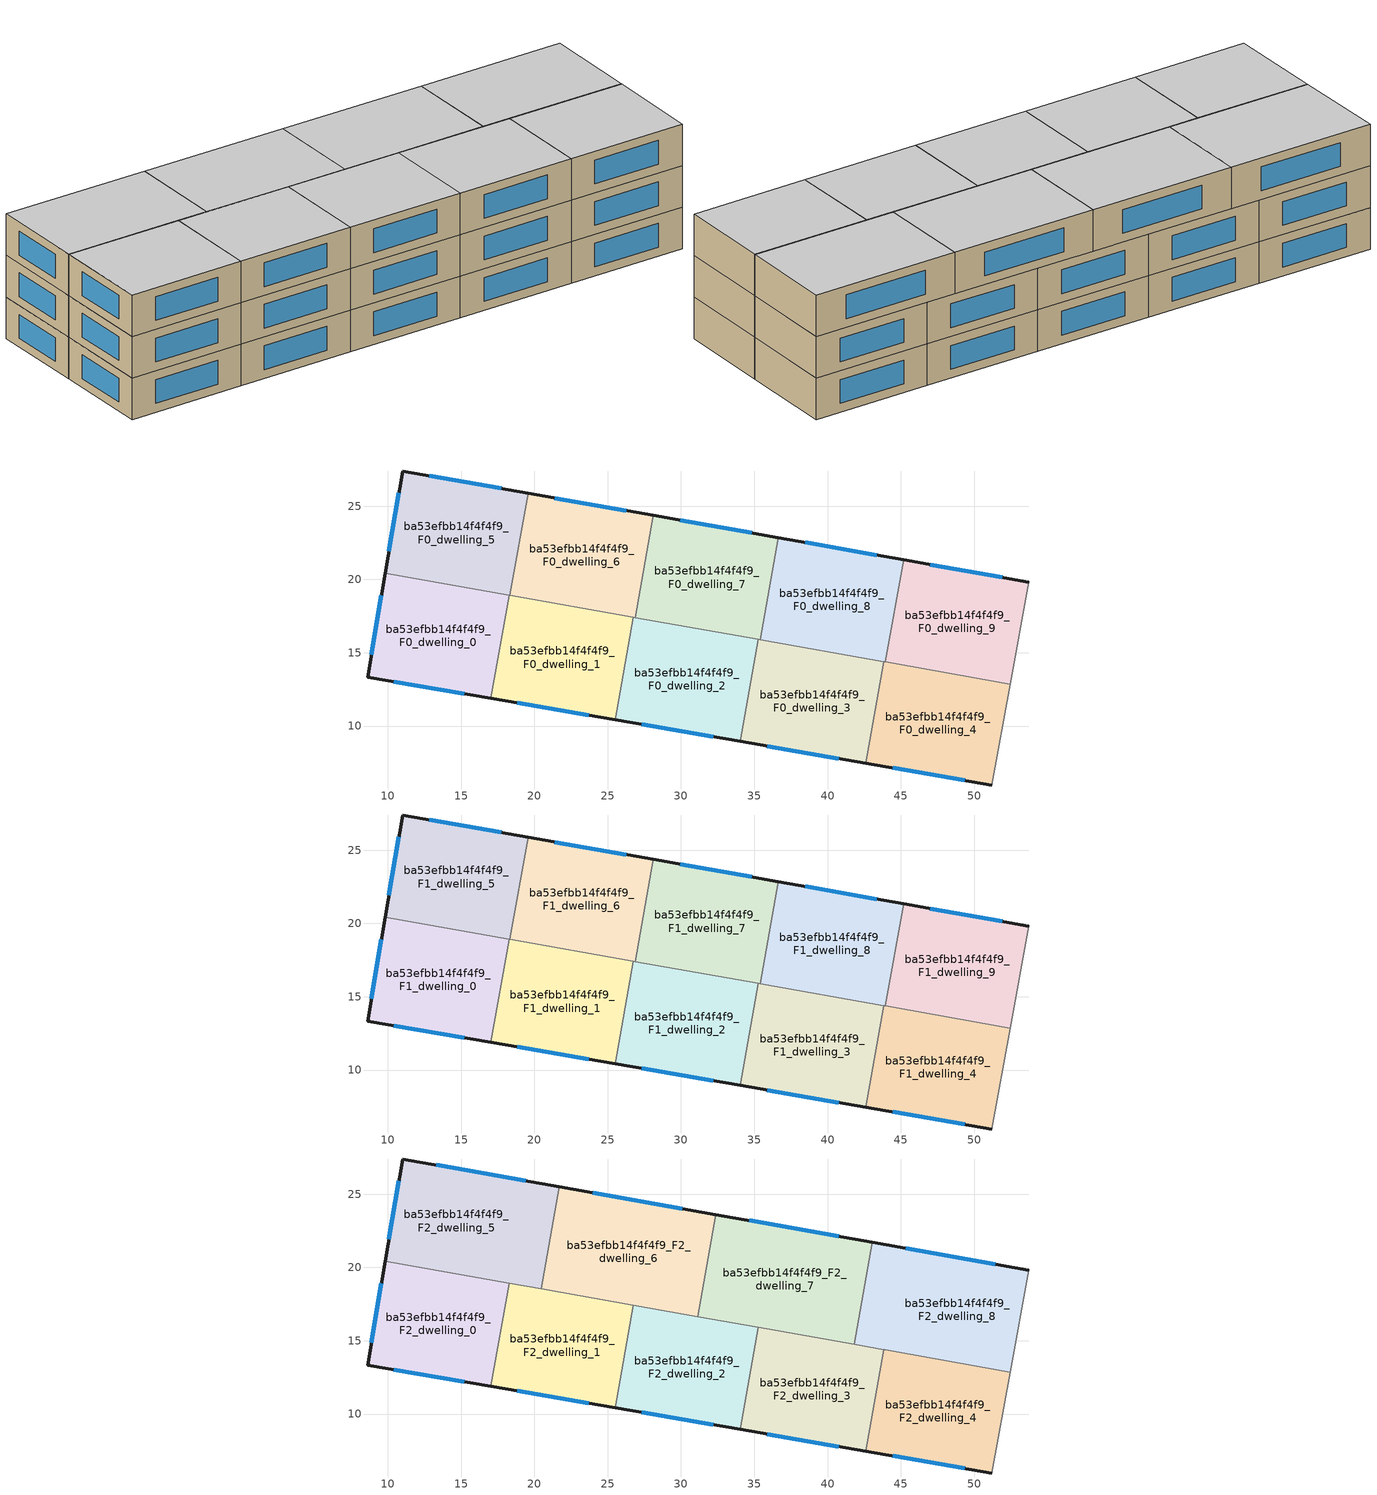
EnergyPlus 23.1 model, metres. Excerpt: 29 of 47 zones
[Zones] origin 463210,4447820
ba53efbb14f4f4f9_F0_dwelling_0
 floor ground (EU_floor_Construction): 18.28,18.92 17.03,11.89 8.62,13.34 9.82,20.42 z0
 wall outside (EU_wall_Construction): 9.82,20.42 8.62,13.34 17.03,11.89 z0:3
 wall to ba53efbb14f4f4f9_F0_dwelling_1 (EU_wall_Construction): 17.03,11.89 18.28,18.92 z0:3
 wall to ba53efbb14f4f4f9_F0_dwelling_5 (EU_wall_Construction): 18.28,18.92 9.82,20.42 z0:3
 window (EU_Window_Construction): 10.42,13.03 15.23,12.2 / 9.56,18.91 8.88,14.86 z0.64:2.36
ba53efbb14f4f4f9_F0_dwelling_1
 floor ground (EU_floor_Construction): 26.75,17.42 25.51,10.42 17.03,11.89 18.28,18.92 z0
 wall outside (EU_wall_Construction): 17.03,11.89 25.51,10.42 z0:3
 wall to ba53efbb14f4f4f9_F0_dwelling_2 (EU_wall_Construction): 25.51,10.42 26.75,17.42 z0:3
 wall to ba53efbb14f4f4f9_F0_dwelling_6 (EU_wall_Construction): 26.75,17.42 18.34,18.91 z0:3
 wall to ba53efbb14f4f4f9_F0_dwelling_5 (EU_wall_Construction): 18.34,18.91 18.28,18.92 z0:3
 window (EU_Window_Construction): 18.85,11.57 23.7,10.74 z0.64:2.36
ba53efbb14f4f4f9_F0_dwelling_2
 floor ground (EU_floor_Construction): 35.27,15.91 34.04,8.95 25.51,10.42 26.75,17.42 z0
 wall outside (EU_wall_Construction): 25.51,10.42 34.04,8.95 z0:3
 wall to ba53efbb14f4f4f9_F0_dwelling_3 (EU_wall_Construction): 34.04,8.95 35.27,15.91 z0:3
 wall to ba53efbb14f4f4f9_F0_dwelling_7 (EU_wall_Construction): 35.27,15.91 26.87,17.4 z0:3
 wall to ba53efbb14f4f4f9_F0_dwelling_6 (EU_wall_Construction): 26.87,17.4 26.75,17.42 z0:3
 window (EU_Window_Construction): 27.34,10.11 32.21,9.26 z0.64:2.36
ba53efbb14f4f4f9_F0_dwelling_3
 floor ground (EU_floor_Construction): 43.84,14.39 42.61,7.46 34.04,8.95 35.27,15.91 z0
 wall outside (EU_wall_Construction): 34.04,8.95 42.61,7.46 z0:3
 wall to ba53efbb14f4f4f9_F0_dwelling_4 (EU_wall_Construction): 42.61,7.46 43.84,14.39 z0:3
 wall to ba53efbb14f4f4f9_F0_dwelling_8 (EU_wall_Construction): 43.84,14.39 35.41,15.88 z0:3
 wall to ba53efbb14f4f4f9_F0_dwelling_7 (EU_wall_Construction): 35.41,15.89 35.27,15.91 z0:3
 window (EU_Window_Construction): 35.87,8.63 40.77,7.78 z0.64:2.36
ba53efbb14f4f4f9_F0_dwelling_4
 floor ground (EU_floor_Construction): 52.46,12.86 51.2,5.98 42.61,7.46 43.84,14.39 43.95,14.37 z0
 wall outside (EU_wall_Construction): 42.61,7.46 51.2,5.98 z0:3
 wall to ba53efbb14f4f4f9_F0_dwelling_9 (EU_wall_Construction): 52.46,12.86 43.95,14.37 z0:3
 wall adiabatic (EU_wall_Construction): 51.2,5.98 52.46,12.86 z0:3
 wall to ba53efbb14f4f4f9_F0_dwelling_8 (EU_wall_Construction): 43.95,14.37 43.84,14.39 z0:3
 window (EU_Window_Construction): 44.45,7.15 49.36,6.3 z0.64:2.36
ba53efbb14f4f4f9_F0_dwelling_5
 floor ground (EU_floor_Construction): 19.57,25.88 18.34,18.91 9.82,20.42 11.01,27.4 z0
 wall outside (EU_wall_Construction): 19.57,25.88 11.01,27.4 9.82,20.42 z0:3
 wall to ba53efbb14f4f4f9_F0_dwelling_6 (EU_wall_Construction): 18.34,18.91 19.57,25.88 z0:3
 window (EU_Window_Construction): 10.76,25.9 10.08,21.92 / 17.74,26.2 12.84,27.07 z0.64:2.36
ba53efbb14f4f4f9_F0_dwelling_6
 floor ground (EU_floor_Construction): 28.11,24.36 26.87,17.4 18.34,18.91 19.57,25.88 z0
 wall outside (EU_wall_Construction): 28.11,24.36 19.57,25.88 z0:3
 wall to ba53efbb14f4f4f9_F0_dwelling_7 (EU_wall_Construction): 26.87,17.4 28.11,24.36 z0:3
 window (EU_Window_Construction): 26.28,24.69 21.4,25.55 z0.64:2.36
ba53efbb14f4f4f9_F0_dwelling_7
 floor ground (EU_floor_Construction): 36.65,22.85 35.41,15.88 26.87,17.4 28.11,24.36 z0
 wall outside (EU_wall_Construction): 36.65,22.85 28.11,24.36 z0:3
 wall to ba53efbb14f4f4f9_F0_dwelling_8 (EU_wall_Construction): 35.41,15.88 36.65,22.85 z0:3
 window (EU_Window_Construction): 34.82,23.17 29.94,24.04 z0.64:2.36
ba53efbb14f4f4f9_F0_dwelling_8
 floor ground (EU_floor_Construction): 45.18,21.34 43.95,14.37 35.41,15.88 36.65,22.85 z0
 wall outside (EU_wall_Construction): 45.18,21.34 36.65,22.85 z0:3
 wall to ba53efbb14f4f4f9_F0_dwelling_9 (EU_wall_Construction): 43.95,14.37 45.18,21.34 z0:3
 window (EU_Window_Construction): 43.35,21.66 38.47,22.53 z0.64:2.36
ba53efbb14f4f4f9_F0_dwelling_9
 floor ground (EU_floor_Construction): 53.74,19.82 52.46,12.86 43.95,14.37 45.18,21.34 z0
 wall outside (EU_wall_Construction): 53.74,19.82 45.18,21.34 z0:3
 wall adiabatic (EU_wall_Construction): 52.46,12.86 53.74,19.82 z0:3
 window (EU_Window_Construction): 51.91,20.14 47.01,21.01 z0.64:2.36
ba53efbb14f4f4f9_F1_dwelling_0
 floor to ba53efbb14f4f4f9_F0_dwelling_0 (EU_floor_Construction): 18.28,18.92 17.03,11.89 8.62,13.34 9.82,20.42 z3
 wall outside (EU_wall_Construction): 9.82,20.42 8.62,13.34 17.03,11.89 z3:6
 wall to ba53efbb14f4f4f9_F1_dwelling_1 (EU_wall_Construction): 17.03,11.89 18.28,18.92 z3:6
 wall to ba53efbb14f4f4f9_F1_dwelling_5 (EU_wall_Construction): 18.28,18.92 9.82,20.42 z3:6
 window (EU_Window_Construction): 10.42,13.03 15.23,12.2 / 9.56,18.91 8.88,14.86 z3.64:5.36
ba53efbb14f4f4f9_F1_dwelling_1
 floor to ba53efbb14f4f4f9_F0_dwelling_1 (EU_floor_Construction): 26.75,17.42 25.51,10.42 17.03,11.89 18.28,18.92 z3
 wall outside (EU_wall_Construction): 17.03,11.89 25.51,10.42 z3:6
 wall to ba53efbb14f4f4f9_F1_dwelling_2 (EU_wall_Construction): 25.51,10.42 26.75,17.42 z3:6
 wall to ba53efbb14f4f4f9_F1_dwelling_6 (EU_wall_Construction): 26.75,17.42 18.34,18.91 z3:6
 wall to ba53efbb14f4f4f9_F1_dwelling_5 (EU_wall_Construction): 18.34,18.91 18.28,18.92 z3:6
 window (EU_Window_Construction): 18.85,11.57 23.7,10.74 z3.64:5.36
ba53efbb14f4f4f9_F1_dwelling_2
 floor to ba53efbb14f4f4f9_F0_dwelling_2 (EU_floor_Construction): 35.27,15.91 34.04,8.95 25.51,10.42 26.75,17.42 z3
 wall outside (EU_wall_Construction): 25.51,10.42 34.04,8.95 z3:6
 wall to ba53efbb14f4f4f9_F1_dwelling_3 (EU_wall_Construction): 34.04,8.95 35.27,15.91 z3:6
 wall to ba53efbb14f4f4f9_F1_dwelling_7 (EU_wall_Construction): 35.27,15.91 26.87,17.4 z3:6
 wall to ba53efbb14f4f4f9_F1_dwelling_6 (EU_wall_Construction): 26.87,17.4 26.75,17.42 z3:6
 window (EU_Window_Construction): 27.34,10.11 32.21,9.26 z3.64:5.36
ba53efbb14f4f4f9_F1_dwelling_3
 floor to ba53efbb14f4f4f9_F0_dwelling_3 (EU_floor_Construction): 43.84,14.39 42.61,7.46 34.04,8.95 35.27,15.91 z3
 wall outside (EU_wall_Construction): 34.04,8.95 42.61,7.46 z3:6
 wall to ba53efbb14f4f4f9_F1_dwelling_4 (EU_wall_Construction): 42.61,7.46 43.84,14.39 z3:6
 wall to ba53efbb14f4f4f9_F1_dwelling_8 (EU_wall_Construction): 43.84,14.39 35.41,15.88 z3:6
 wall to ba53efbb14f4f4f9_F1_dwelling_7 (EU_wall_Construction): 35.41,15.89 35.27,15.91 z3:6
 window (EU_Window_Construction): 35.87,8.63 40.77,7.78 z3.64:5.36
ba53efbb14f4f4f9_F1_dwelling_4
 floor to ba53efbb14f4f4f9_F0_dwelling_4 (EU_floor_Construction): 52.46,12.86 51.2,5.98 42.61,7.46 43.84,14.39 43.95,14.37 z3
 wall outside (EU_wall_Construction): 42.61,7.46 51.2,5.98 z3:6
 wall to ba53efbb14f4f4f9_F1_dwelling_9 (EU_wall_Construction): 52.46,12.86 43.95,14.37 z3:6
 wall adiabatic (EU_wall_Construction): 51.2,5.98 52.46,12.86 z3:6
 wall to ba53efbb14f4f4f9_F1_dwelling_8 (EU_wall_Construction): 43.95,14.37 43.84,14.39 z3:6
 window (EU_Window_Construction): 44.45,7.15 49.36,6.3 z3.64:5.36
ba53efbb14f4f4f9_F1_dwelling_5
 floor to ba53efbb14f4f4f9_F0_dwelling_5 (EU_floor_Construction): 19.57,25.88 18.34,18.91 9.82,20.42 11.01,27.4 z3
 wall outside (EU_wall_Construction): 19.57,25.88 11.01,27.4 9.82,20.42 z3:6
 wall to ba53efbb14f4f4f9_F1_dwelling_6 (EU_wall_Construction): 18.34,18.91 19.57,25.88 z3:6
 window (EU_Window_Construction): 10.76,25.9 10.08,21.92 / 17.74,26.2 12.84,27.07 z3.64:5.36
ba53efbb14f4f4f9_F1_dwelling_6
 floor to ba53efbb14f4f4f9_F0_dwelling_6 (EU_floor_Construction): 28.11,24.36 26.87,17.4 18.34,18.91 19.57,25.88 z3
 wall outside (EU_wall_Construction): 28.11,24.36 19.57,25.88 z3:6
 wall to ba53efbb14f4f4f9_F1_dwelling_7 (EU_wall_Construction): 26.87,17.4 28.11,24.36 z3:6
 window (EU_Window_Construction): 26.28,24.69 21.4,25.55 z3.64:5.36
 ceiling adiabatic (EU_roof_Construction): 26.87,17.4 28.11,24.36 21.71,25.5 20.47,18.53 z6
ba53efbb14f4f4f9_F1_dwelling_7
 floor to ba53efbb14f4f4f9_F0_dwelling_7 (EU_floor_Construction): 36.65,22.85 35.41,15.88 26.87,17.4 28.11,24.36 z3
 wall outside (EU_wall_Construction): 36.65,22.85 28.11,24.36 z3:6
 wall to ba53efbb14f4f4f9_F1_dwelling_8 (EU_wall_Construction): 35.41,15.88 36.65,22.85 z3:6
 window (EU_Window_Construction): 34.82,23.17 29.94,24.04 z3.64:5.36
 ceiling adiabatic (EU_roof_Construction): 35.41,15.88 36.64,22.85 32.38,23.61 31.14,16.64 z6; 31.14,16.64 32.38,23.61 28.11,24.36 26.87,17.4 z6
ba53efbb14f4f4f9_F1_dwelling_8
 floor to ba53efbb14f4f4f9_F0_dwelling_8 (EU_floor_Construction): 45.18,21.34 43.95,14.37 35.41,15.88 36.65,22.85 z3
 wall outside (EU_wall_Construction): 45.18,21.34 36.65,22.85 z3:6
 wall to ba53efbb14f4f4f9_F1_dwelling_9 (EU_wall_Construction): 43.95,14.37 45.18,21.34 z3:6
 window (EU_Window_Construction): 43.35,21.66 38.47,22.53 z3.64:5.36
 ceiling adiabatic (EU_roof_Construction): 41.81,14.75 43.05,21.71 36.64,22.85 35.41,15.88 z6
ba53efbb14f4f4f9_F1_dwelling_9
 floor to ba53efbb14f4f4f9_F0_dwelling_9 (EU_floor_Construction): 53.74,19.82 52.46,12.86 43.95,14.37 45.18,21.34 z3
 wall outside (EU_wall_Construction): 53.74,19.82 45.18,21.34 z3:6
 wall adiabatic (EU_wall_Construction): 52.46,12.86 53.74,19.82 z3:6
 window (EU_Window_Construction): 51.91,20.14 47.01,21.01 z3.64:5.36
ba53efbb14f4f4f9_F2_dwelling_0
 floor to ba53efbb14f4f4f9_F1_dwelling_0 (EU_floor_Construction): 18.28,18.92 17.03,11.89 8.62,13.34 9.82,20.42 z6
 wall outside (EU_wall_Construction): 9.82,20.42 8.62,13.34 17.03,11.89 z6:9
 wall to ba53efbb14f4f4f9_F2_dwelling_1 (EU_wall_Construction): 17.03,11.89 18.28,18.92 z6:9
 wall to ba53efbb14f4f4f9_F2_dwelling_5 (EU_wall_Construction): 18.28,18.92 9.82,20.42 z6:9
 window (EU_Window_Construction): 10.42,13.03 15.23,12.2 / 9.56,18.91 8.88,14.86 z6.64:8.36
 ceiling to ba53efbb14f4f4f9_F3_dwelling_0 (EU_floor_Construction): 17.03,11.89 18.28,18.92 9.82,20.42 8.62,13.34 z9
ba53efbb14f4f4f9_F2_dwelling_1
 floor to ba53efbb14f4f4f9_F1_dwelling_1 (EU_floor_Construction): 26.75,17.42 25.51,10.42 17.03,11.89 18.28,18.92 z6
 wall outside (EU_wall_Construction): 17.03,11.89 25.51,10.42 z6:9
 wall to ba53efbb14f4f4f9_F2_dwelling_2 (EU_wall_Construction): 25.51,10.42 26.75,17.42 z6:9
 wall to ba53efbb14f4f4f9_F2_dwelling_6 (EU_wall_Construction): 26.75,17.42 20.47,18.53 z6:9
 wall to ba53efbb14f4f4f9_F2_dwelling_5 (EU_wall_Construction): 20.47,18.53 18.28,18.92 z6:9
 window (EU_Window_Construction): 18.85,11.57 23.7,10.74 z6.64:8.36
 ceiling to ba53efbb14f4f4f9_F3_dwelling_1 (EU_floor_Construction): 25.51,10.42 26.75,17.42 18.28,18.92 17.03,11.89 z9
ba53efbb14f4f4f9_F2_dwelling_2
 floor to ba53efbb14f4f4f9_F1_dwelling_2 (EU_floor_Construction): 35.27,15.91 34.04,8.95 25.51,10.42 26.75,17.42 z6
 wall outside (EU_wall_Construction): 25.51,10.42 34.04,8.95 z6:9
 wall to ba53efbb14f4f4f9_F2_dwelling_3 (EU_wall_Construction): 34.04,8.95 35.27,15.91 z6:9
 wall to ba53efbb14f4f4f9_F2_dwelling_7 (EU_wall_Construction): 35.27,15.91 31.14,16.64 z6:9
 wall to ba53efbb14f4f4f9_F2_dwelling_6 (EU_wall_Construction): 31.14,16.64 26.75,17.42 z6:9
 window (EU_Window_Construction): 27.34,10.11 32.21,9.26 z6.64:8.36
 ceiling to ba53efbb14f4f4f9_F3_dwelling_2 (EU_floor_Construction): 34.04,8.95 35.27,15.91 26.75,17.42 25.51,10.42 z9
ba53efbb14f4f4f9_F2_dwelling_3
 floor to ba53efbb14f4f4f9_F1_dwelling_3 (EU_floor_Construction): 43.84,14.39 42.61,7.46 34.04,8.95 35.27,15.91 z6
 wall outside (EU_wall_Construction): 34.04,8.95 42.61,7.46 z6:9
 wall to ba53efbb14f4f4f9_F2_dwelling_4 (EU_wall_Construction): 42.61,7.46 43.84,14.39 z6:9
 wall to ba53efbb14f4f4f9_F2_dwelling_8 (EU_wall_Construction): 43.84,14.39 41.81,14.75 z6:9
 wall to ba53efbb14f4f4f9_F2_dwelling_7 (EU_wall_Construction): 41.81,14.75 35.27,15.91 z6:9
 window (EU_Window_Construction): 35.87,8.63 40.77,7.78 z6.64:8.36
 ceiling to ba53efbb14f4f4f9_F3_dwelling_3 (EU_floor_Construction): 42.61,7.46 43.84,14.39 35.27,15.91 34.04,8.95 z9
ba53efbb14f4f4f9_F2_dwelling_4
 floor to ba53efbb14f4f4f9_F1_dwelling_4 (EU_floor_Construction): 52.46,12.86 51.2,5.98 42.61,7.46 43.84,14.39 z6
 wall outside (EU_wall_Construction): 42.61,7.46 51.2,5.98 z6:9
 wall adiabatic (EU_wall_Construction): 51.2,5.98 52.46,12.86 z6:9
 wall to ba53efbb14f4f4f9_F2_dwelling_8 (EU_wall_Construction): 52.46,12.86 43.95,14.37 43.84,14.39 z6:9
 window (EU_Window_Construction): 44.45,7.15 49.36,6.3 z6.64:8.36
 ceiling to ba53efbb14f4f4f9_F3_dwelling_4 (EU_floor_Construction): 51.2,5.98 52.46,12.86 43.84,14.39 42.61,7.46 z9
ba53efbb14f4f4f9_F2_dwelling_5
 floor to ba53efbb14f4f4f9_F1_dwelling_5 (EU_floor_Construction): 19.57,25.88 18.34,18.91 9.82,20.42 11.01,27.4 z6
 floor to ba53efbb14f4f4f9_F1_dwelling_6 (EU_floor_Construction): 21.71,25.5 20.47,18.53 18.34,18.91 19.57,25.88 z6
 wall outside (EU_wall_Construction): 21.71,25.5 11.01,27.4 9.82,20.42 z6:9
 wall to ba53efbb14f4f4f9_F2_dwelling_6 (EU_wall_Construction): 20.47,18.53 21.71,25.5 z6:9
 window (EU_Window_Construction): 10.76,25.9 10.08,21.92 / 19.41,25.91 13.3,26.99 z6.64:8.36
 ceiling to ba53efbb14f4f4f9_F3_dwelling_5 (EU_floor_Construction): 20.47,18.53 21.71,25.5 11.01,27.4 9.82,20.42 z9
ba53efbb14f4f4f9_F2_dwelling_6
 floor adiabatic (EU_floor_Construction): 32.38,23.61 31.14,16.64 20.47,18.53 21.71,25.5 z6
 wall outside (EU_wall_Construction): 32.38,23.61 21.71,25.5 z6:9
 wall to ba53efbb14f4f4f9_F2_dwelling_7 (EU_wall_Construction): 31.14,16.64 32.38,23.61 z6:9
 window (EU_Window_Construction): 30.09,24.01 23.99,25.09 z6.64:8.36
 ceiling to ba53efbb14f4f4f9_F3_dwelling_6 (EU_floor_Construction): 31.14,16.64 32.38,23.61 21.71,25.5 20.47,18.53 z9
ba53efbb14f4f4f9_F2_dwelling_7
 floor adiabatic (EU_floor_Construction): 43.05,21.71 41.81,14.75 31.14,16.64 32.38,23.61 z6
 wall outside (EU_wall_Construction): 43.05,21.71 32.38,23.61 z6:9
 wall to ba53efbb14f4f4f9_F2_dwelling_8 (EU_wall_Construction): 41.81,14.75 43.05,21.71 z6:9
 window (EU_Window_Construction): 40.76,22.12 34.66,23.2 z6.64:8.36
 ceiling to ba53efbb14f4f4f9_F3_dwelling_7 (EU_floor_Construction): 41.81,14.75 43.05,21.71 32.38,23.61 31.14,16.64 z9
ba53efbb14f4f4f9_F2_dwelling_8
 floor to ba53efbb14f4f4f9_F1_dwelling_8 (EU_floor_Construction): 45.18,21.34 43.95,14.37 41.81,14.75 43.05,21.71 z6
 floor to ba53efbb14f4f4f9_F1_dwelling_9 (EU_floor_Construction): 53.74,19.82 52.46,12.86 43.95,14.37 45.18,21.34 z6
 wall outside (EU_wall_Construction): 53.74,19.82 43.05,21.71 z6:9
 wall adiabatic (EU_wall_Construction): 52.46,12.86 53.74,19.82 z6:9
 window (EU_Window_Construction): 51.45,20.22 45.34,21.31 z6.64:8.36
 ceiling to ba53efbb14f4f4f9_F3_dwelling_8 (EU_floor_Construction): 52.46,12.86 53.74,19.82 43.05,21.71 41.81,14.75 z9
[Building]
EU S2 Campaign: North Axis=0; Terrain=City; Solar Distribution=FullExterior
[Site:Location]
Yerevan-Zvartnots.Intl.AP: Latitude=40.15; Longitude=44.383; Time Zone=4; Elevation=854
[SizingPeriod:WeatherFileDays]
AnnualSizingPeriod: Begin Month=1; Begin Day of Month=1; End Month=12; End Day of Month=31; Day of Week for Start Day=Monday; Use Weather File Daylight Saving Period=No; Use Weather File Rain and Snow Indicators=No
[MATERIAL]
EU_InternalMass_Material: Roughness=MediumRough; Thickness=0.1; Conductivity=1; Density=1800; Specific Heat=900; Thermal Absorptance=0.9; Solar Absorptance=0.7; Visible Absorptance=0.7
[MATERIAL:NOMASS] Roughness=MediumRough; Thermal Absorptance=0.9; Solar Absorptance=0.7; Visible Absorptance=0.7
Name | Thermal Resistance
EU_wall_NoMass | 1.05043
EU_roof_NoMass | 1.45357
EU_floor_NoMass | 0.478065
[WINDOWMATERIAL:SIMPLEGLAZINGSYSTEM]
EU_Window_SimpleGlazing: UFactor=2.5566; Solar Heat Gain Coefficient=0.75; Visible Transmittance=0.75
[CONSTRUCTION]
EU_wall_Construction: EU_wall_NoMass
EU_roof_Construction: EU_roof_NoMass
EU_floor_Construction: EU_floor_NoMass
EU_Window_Construction: EU_Window_SimpleGlazing
EU_InternalMass_Construction: EU_InternalMass_Material
[ZONE] Type=1; Multiplier=1; Ceiling Height=autocalculate; Floor Area=autocalculate; Part of Total Floor Area=Yes
Name | Volume
ba53efbb14f4f4f9_F0_dwelling_0; ba53efbb14f4f4f9_F1_dwelling_0; ba53efbb14f4f4f9_F2_dwelling_0 | 183.999
ba53efbb14f4f4f9_F0_dwelling_1; ba53efbb14f4f4f9_F1_dwelling_1; ba53efbb14f4f4f9_F2_dwelling_1 | 183.987
ba53efbb14f4f4f9_F0_dwelling_2; ba53efbb14f4f4f9_F1_dwelling_2; ba53efbb14f4f4f9_F2_dwelling_2 | 183.983
ba53efbb14f4f4f9_F0_dwelling_3; ba53efbb14f4f4f9_F1_dwelling_3; ba53efbb14f4f4f9_F2_dwelling_3 | 183.976
ba53efbb14f4f4f9_F0_dwelling_4; ba53efbb14f4f4f9_F1_dwelling_4 | 183.989
ba53efbb14f4f4f9_F2_dwelling_4 | 183.98
ba53efbb14f4f4f9_F0_dwelling_5; ba53efbb14f4f4f9_F1_dwelling_5 | 183.988
ba53efbb14f4f4f9_F2_dwelling_5 | 229.968
ba53efbb14f4f4f9_F0_dwelling_6; ba53efbb14f4f4f9_F1_dwelling_6 | 183.981
ba53efbb14f4f4f9_F2_dwelling_6 | 230.001
ba53efbb14f4f4f9_F0_dwelling_7; ba53efbb14f4f4f9_F1_dwelling_7 | 183.99
ba53efbb14f4f4f9_F2_dwelling_7 | 229.963
ba53efbb14f4f4f9_F0_dwelling_8; ba53efbb14f4f4f9_F1_dwelling_8 | 183.969
ba53efbb14f4f4f9_F2_dwelling_8 | 229.984
ba53efbb14f4f4f9_F0_dwelling_9; ba53efbb14f4f4f9_F1_dwelling_9 | 183.994
[INTERNALMASS] Construction=EU_InternalMass_Construction
Name | Zone or ZoneList | Surface Area
ba53efbb14f4f4f9_F0_dwelling_0_EU_InternalMass | ba53efbb14f4f4f9_F0_dwelling_0 | 61.333
ba53efbb14f4f4f9_F0_dwelling_1_EU_InternalMass | ba53efbb14f4f4f9_F0_dwelling_1 | 61.329
ba53efbb14f4f4f9_F0_dwelling_2_EU_InternalMass | ba53efbb14f4f4f9_F0_dwelling_2 | 61.3277
ba53efbb14f4f4f9_F0_dwelling_3_EU_InternalMass | ba53efbb14f4f4f9_F0_dwelling_3 | 61.3251
ba53efbb14f4f4f9_F0_dwelling_4_EU_InternalMass | ba53efbb14f4f4f9_F0_dwelling_4 | 61.3327
ba53efbb14f4f4f9_F0_dwelling_5_EU_InternalMass | ba53efbb14f4f4f9_F0_dwelling_5 | 61.3293
ba53efbb14f4f4f9_F0_dwelling_6_EU_InternalMass | ba53efbb14f4f4f9_F0_dwelling_6 | 61.3273
ba53efbb14f4f4f9_F0_dwelling_7_EU_InternalMass | ba53efbb14f4f4f9_F0_dwelling_7 | 61.33
ba53efbb14f4f4f9_F0_dwelling_8_EU_InternalMass | ba53efbb14f4f4f9_F0_dwelling_8 | 61.323
ba53efbb14f4f4f9_F0_dwelling_9_EU_InternalMass | ba53efbb14f4f4f9_F0_dwelling_9 | 61.331
ba53efbb14f4f4f9_F1_dwelling_0_EU_InternalMass | ba53efbb14f4f4f9_F1_dwelling_0 | 61.333
ba53efbb14f4f4f9_F1_dwelling_1_EU_InternalMass | ba53efbb14f4f4f9_F1_dwelling_1 | 61.329
ba53efbb14f4f4f9_F1_dwelling_2_EU_InternalMass | ba53efbb14f4f4f9_F1_dwelling_2 | 61.3277
ba53efbb14f4f4f9_F1_dwelling_3_EU_InternalMass | ba53efbb14f4f4f9_F1_dwelling_3 | 61.3251
ba53efbb14f4f4f9_F1_dwelling_4_EU_InternalMass | ba53efbb14f4f4f9_F1_dwelling_4 | 61.3327
ba53efbb14f4f4f9_F1_dwelling_5_EU_InternalMass | ba53efbb14f4f4f9_F1_dwelling_5 | 61.3293
ba53efbb14f4f4f9_F1_dwelling_6_EU_InternalMass | ba53efbb14f4f4f9_F1_dwelling_6 | 61.3273
ba53efbb14f4f4f9_F1_dwelling_7_EU_InternalMass | ba53efbb14f4f4f9_F1_dwelling_7 | 61.33
ba53efbb14f4f4f9_F1_dwelling_8_EU_InternalMass | ba53efbb14f4f4f9_F1_dwelling_8 | 61.323
ba53efbb14f4f4f9_F1_dwelling_9_EU_InternalMass | ba53efbb14f4f4f9_F1_dwelling_9 | 61.331
ba53efbb14f4f4f9_F2_dwelling_0_EU_InternalMass | ba53efbb14f4f4f9_F2_dwelling_0 | 61.333
ba53efbb14f4f4f9_F2_dwelling_1_EU_InternalMass | ba53efbb14f4f4f9_F2_dwelling_1 | 61.329
ba53efbb14f4f4f9_F2_dwelling_2_EU_InternalMass | ba53efbb14f4f4f9_F2_dwelling_2 | 61.3277
ba53efbb14f4f4f9_F2_dwelling_3_EU_InternalMass | ba53efbb14f4f4f9_F2_dwelling_3 | 61.3251
ba53efbb14f4f4f9_F2_dwelling_4_EU_InternalMass | ba53efbb14f4f4f9_F2_dwelling_4 | 61.3268
ba53efbb14f4f4f9_F2_dwelling_5_EU_InternalMass | ba53efbb14f4f4f9_F2_dwelling_5 | 76.6561
ba53efbb14f4f4f9_F2_dwelling_6_EU_InternalMass | ba53efbb14f4f4f9_F2_dwelling_6 | 76.6671
ba53efbb14f4f4f9_F2_dwelling_7_EU_InternalMass | ba53efbb14f4f4f9_F2_dwelling_7 | 76.6544
ba53efbb14f4f4f9_F2_dwelling_8_EU_InternalMass | ba53efbb14f4f4f9_F2_dwelling_8 | 76.6613
[OTHEREQUIPMENT] Fuel Type=Electricity; Design Level Calculation Method=Watts/Area; Power per Zone Floor Area=1; Fraction Latent=0; Fraction Radiant=0; Fraction Lost=0; Carbon Dioxide Generation Rate=0; EndUse Subcategory=EU_Step8_InternalGains
Name | Zone or ZoneList or Space or SpaceList | Schedule
EU_Step8_InternalGain_ba53efbb14f4f4f9_F0_dwelling_0_f000 | ba53efbb14f4f4f9_F0_dwelling_0 | EU_Step8_GainSchedule_ba53efbb14f4f4f9_F0_dwelling_0_f000
EU_Step8_InternalGain_ba53efbb14f4f4f9_F0_dwelling_1_f000 | ba53efbb14f4f4f9_F0_dwelling_1 | EU_Step8_GainSchedule_ba53efbb14f4f4f9_F0_dwelling_1_f000
EU_Step8_InternalGain_ba53efbb14f4f4f9_F0_dwelling_2_f000 | ba53efbb14f4f4f9_F0_dwelling_2 | EU_Step8_GainSchedule_ba53efbb14f4f4f9_F0_dwelling_2_f000
EU_Step8_InternalGain_ba53efbb14f4f4f9_F0_dwelling_3_f000 | ba53efbb14f4f4f9_F0_dwelling_3 | EU_Step8_GainSchedule_ba53efbb14f4f4f9_F0_dwelling_3_f000
EU_Step8_InternalGain_ba53efbb14f4f4f9_F0_dwelling_4_f000 | ba53efbb14f4f4f9_F0_dwelling_4 | EU_Step8_GainSchedule_ba53efbb14f4f4f9_F0_dwelling_4_f000
EU_Step8_InternalGain_ba53efbb14f4f4f9_F0_dwelling_5_f000 | ba53efbb14f4f4f9_F0_dwelling_5 | EU_Step8_GainSchedule_ba53efbb14f4f4f9_F0_dwelling_5_f000
EU_Step8_InternalGain_ba53efbb14f4f4f9_F0_dwelling_6_f000 | ba53efbb14f4f4f9_F0_dwelling_6 | EU_Step8_GainSchedule_ba53efbb14f4f4f9_F0_dwelling_6_f000
EU_Step8_InternalGain_ba53efbb14f4f4f9_F0_dwelling_7_f000 | ba53efbb14f4f4f9_F0_dwelling_7 | EU_Step8_GainSchedule_ba53efbb14f4f4f9_F0_dwelling_7_f000
EU_Step8_InternalGain_ba53efbb14f4f4f9_F0_dwelling_8_f000 | ba53efbb14f4f4f9_F0_dwelling_8 | EU_Step8_GainSchedule_ba53efbb14f4f4f9_F0_dwelling_8_f000
EU_Step8_InternalGain_ba53efbb14f4f4f9_F0_dwelling_9_f000 | ba53efbb14f4f4f9_F0_dwelling_9 | EU_Step8_GainSchedule_ba53efbb14f4f4f9_F0_dwelling_9_f000
EU_Step8_InternalGain_ba53efbb14f4f4f9_F1_dwelling_0_f000 | ba53efbb14f4f4f9_F1_dwelling_0 | EU_Step8_GainSchedule_ba53efbb14f4f4f9_F1_dwelling_0_f000
EU_Step8_InternalGain_ba53efbb14f4f4f9_F1_dwelling_1_f000 | ba53efbb14f4f4f9_F1_dwelling_1 | EU_Step8_GainSchedule_ba53efbb14f4f4f9_F1_dwelling_1_f000
EU_Step8_InternalGain_ba53efbb14f4f4f9_F1_dwelling_2_f000 | ba53efbb14f4f4f9_F1_dwelling_2 | EU_Step8_GainSchedule_ba53efbb14f4f4f9_F1_dwelling_2_f000
EU_Step8_InternalGain_ba53efbb14f4f4f9_F1_dwelling_3_f000 | ba53efbb14f4f4f9_F1_dwelling_3 | EU_Step8_GainSchedule_ba53efbb14f4f4f9_F1_dwelling_3_f000
EU_Step8_InternalGain_ba53efbb14f4f4f9_F1_dwelling_4_f000 | ba53efbb14f4f4f9_F1_dwelling_4 | EU_Step8_GainSchedule_ba53efbb14f4f4f9_F1_dwelling_4_f000
EU_Step8_InternalGain_ba53efbb14f4f4f9_F1_dwelling_5_f000 | ba53efbb14f4f4f9_F1_dwelling_5 | EU_Step8_GainSchedule_ba53efbb14f4f4f9_F1_dwelling_5_f000
EU_Step8_InternalGain_ba53efbb14f4f4f9_F1_dwelling_6_f000 | ba53efbb14f4f4f9_F1_dwelling_6 | EU_Step8_GainSchedule_ba53efbb14f4f4f9_F1_dwelling_6_f000
EU_Step8_InternalGain_ba53efbb14f4f4f9_F1_dwelling_7_f000 | ba53efbb14f4f4f9_F1_dwelling_7 | EU_Step8_GainSchedule_ba53efbb14f4f4f9_F1_dwelling_7_f000
EU_Step8_InternalGain_ba53efbb14f4f4f9_F1_dwelling_8_f000 | ba53efbb14f4f4f9_F1_dwelling_8 | EU_Step8_GainSchedule_ba53efbb14f4f4f9_F1_dwelling_8_f000
EU_Step8_InternalGain_ba53efbb14f4f4f9_F1_dwelling_9_f000 | ba53efbb14f4f4f9_F1_dwelling_9 | EU_Step8_GainSchedule_ba53efbb14f4f4f9_F1_dwelling_9_f000
EU_Step8_InternalGain_ba53efbb14f4f4f9_F2_dwelling_0_f000 | ba53efbb14f4f4f9_F2_dwelling_0 | EU_Step8_GainSchedule_ba53efbb14f4f4f9_F2_dwelling_0_f000
EU_Step8_InternalGain_ba53efbb14f4f4f9_F2_dwelling_1_f000 | ba53efbb14f4f4f9_F2_dwelling_1 | EU_Step8_GainSchedule_ba53efbb14f4f4f9_F2_dwelling_1_f000
EU_Step8_InternalGain_ba53efbb14f4f4f9_F2_dwelling_2_f000 | ba53efbb14f4f4f9_F2_dwelling_2 | EU_Step8_GainSchedule_ba53efbb14f4f4f9_F2_dwelling_2_f000
EU_Step8_InternalGain_ba53efbb14f4f4f9_F2_dwelling_3_f000 | ba53efbb14f4f4f9_F2_dwelling_3 | EU_Step8_GainSchedule_ba53efbb14f4f4f9_F2_dwelling_3_f000
EU_Step8_InternalGain_ba53efbb14f4f4f9_F2_dwelling_4_f000 | ba53efbb14f4f4f9_F2_dwelling_4 | EU_Step8_GainSchedule_ba53efbb14f4f4f9_F2_dwelling_4_f000
EU_Step8_InternalGain_ba53efbb14f4f4f9_F2_dwelling_5_f000 | ba53efbb14f4f4f9_F2_dwelling_5 | EU_Step8_GainSchedule_ba53efbb14f4f4f9_F2_dwelling_5_f000
EU_Step8_InternalGain_ba53efbb14f4f4f9_F2_dwelling_6_f000 | ba53efbb14f4f4f9_F2_dwelling_6 | EU_Step8_GainSchedule_ba53efbb14f4f4f9_F2_dwelling_6_f000
EU_Step8_InternalGain_ba53efbb14f4f4f9_F2_dwelling_7_f000 | ba53efbb14f4f4f9_F2_dwelling_7 | EU_Step8_GainSchedule_ba53efbb14f4f4f9_F2_dwelling_7_f000
EU_Step8_InternalGain_ba53efbb14f4f4f9_F2_dwelling_8_f000 | ba53efbb14f4f4f9_F2_dwelling_8 | EU_Step8_GainSchedule_ba53efbb14f4f4f9_F2_dwelling_8_f000
[ZONEVENTILATION:DESIGNFLOWRATE] Schedule=EU_AlwaysOn; Design Flow Rate Calculation Method=AirChanges/Hour; Air Changes per Hour=0.557805; Ventilation Type=Natural; Fan Pressure Rise=0; Fan Total Efficiency=1; Constant Term Coefficient=1; Temperature Term Coefficient=0; Velocity Term Coefficient=0; Velocity Squared Term Coefficient=0; Minimum Indoor Temperature=-100; Maximum Indoor Temperature=100; Delta Temperature=-100; Minimum Outdoor Temperature=-100; Maximum Outdoor Temperature=100; Maximum Wind Speed=40
Name | Zone or ZoneList or Space or SpaceList
EU_ConstantAir_ba53efbb14f4f4f9_F0_dwelling_0 | ba53efbb14f4f4f9_F0_dwelling_0
EU_ConstantAir_ba53efbb14f4f4f9_F0_dwelling_1 | ba53efbb14f4f4f9_F0_dwelling_1
EU_ConstantAir_ba53efbb14f4f4f9_F0_dwelling_2 | ba53efbb14f4f4f9_F0_dwelling_2
EU_ConstantAir_ba53efbb14f4f4f9_F0_dwelling_3 | ba53efbb14f4f4f9_F0_dwelling_3
EU_ConstantAir_ba53efbb14f4f4f9_F0_dwelling_4 | ba53efbb14f4f4f9_F0_dwelling_4
EU_ConstantAir_ba53efbb14f4f4f9_F0_dwelling_5 | ba53efbb14f4f4f9_F0_dwelling_5
EU_ConstantAir_ba53efbb14f4f4f9_F0_dwelling_6 | ba53efbb14f4f4f9_F0_dwelling_6
EU_ConstantAir_ba53efbb14f4f4f9_F0_dwelling_7 | ba53efbb14f4f4f9_F0_dwelling_7
EU_ConstantAir_ba53efbb14f4f4f9_F0_dwelling_8 | ba53efbb14f4f4f9_F0_dwelling_8
EU_ConstantAir_ba53efbb14f4f4f9_F0_dwelling_9 | ba53efbb14f4f4f9_F0_dwelling_9
EU_ConstantAir_ba53efbb14f4f4f9_F1_dwelling_0 | ba53efbb14f4f4f9_F1_dwelling_0
EU_ConstantAir_ba53efbb14f4f4f9_F1_dwelling_1 | ba53efbb14f4f4f9_F1_dwelling_1
EU_ConstantAir_ba53efbb14f4f4f9_F1_dwelling_2 | ba53efbb14f4f4f9_F1_dwelling_2
EU_ConstantAir_ba53efbb14f4f4f9_F1_dwelling_3 | ba53efbb14f4f4f9_F1_dwelling_3
EU_ConstantAir_ba53efbb14f4f4f9_F1_dwelling_4 | ba53efbb14f4f4f9_F1_dwelling_4
EU_ConstantAir_ba53efbb14f4f4f9_F1_dwelling_5 | ba53efbb14f4f4f9_F1_dwelling_5
EU_ConstantAir_ba53efbb14f4f4f9_F1_dwelling_6 | ba53efbb14f4f4f9_F1_dwelling_6
EU_ConstantAir_ba53efbb14f4f4f9_F1_dwelling_7 | ba53efbb14f4f4f9_F1_dwelling_7
EU_ConstantAir_ba53efbb14f4f4f9_F1_dwelling_8 | ba53efbb14f4f4f9_F1_dwelling_8
EU_ConstantAir_ba53efbb14f4f4f9_F1_dwelling_9 | ba53efbb14f4f4f9_F1_dwelling_9
EU_ConstantAir_ba53efbb14f4f4f9_F2_dwelling_0 | ba53efbb14f4f4f9_F2_dwelling_0
EU_ConstantAir_ba53efbb14f4f4f9_F2_dwelling_1 | ba53efbb14f4f4f9_F2_dwelling_1
EU_ConstantAir_ba53efbb14f4f4f9_F2_dwelling_2 | ba53efbb14f4f4f9_F2_dwelling_2
EU_ConstantAir_ba53efbb14f4f4f9_F2_dwelling_3 | ba53efbb14f4f4f9_F2_dwelling_3
EU_ConstantAir_ba53efbb14f4f4f9_F2_dwelling_4 | ba53efbb14f4f4f9_F2_dwelling_4
EU_ConstantAir_ba53efbb14f4f4f9_F2_dwelling_5 | ba53efbb14f4f4f9_F2_dwelling_5
EU_ConstantAir_ba53efbb14f4f4f9_F2_dwelling_6 | ba53efbb14f4f4f9_F2_dwelling_6
EU_ConstantAir_ba53efbb14f4f4f9_F2_dwelling_7 | ba53efbb14f4f4f9_F2_dwelling_7
EU_ConstantAir_ba53efbb14f4f4f9_F2_dwelling_8 | ba53efbb14f4f4f9_F2_dwelling_8
[HVACTEMPLATE:THERMOSTAT] Constant Heating Setpoint=20; Constant Cooling Setpoint=50
EU_HeatOnly_ba53efbb14f4f4f9_F0_dwelling_0; EU_HeatOnly_ba53efbb14f4f4f9_F0_dwelling_1; EU_HeatOnly_ba53efbb14f4f4f9_F0_dwelling_2; EU_HeatOnly_ba53efbb14f4f4f9_F0_dwelling_3; EU_HeatOnly_ba53efbb14f4f4f9_F0_dwelling_4; EU_HeatOnly_ba53efbb14f4f4f9_F0_dwelling_5; EU_HeatOnly_ba53efbb14f4f4f9_F0_dwelling_6; EU_HeatOnly_ba53efbb14f4f4f9_F0_dwelling_7; EU_HeatOnly_ba53efbb14f4f4f9_F0_dwelling_8; EU_HeatOnly_ba53efbb14f4f4f9_F0_dwelling_9; EU_HeatOnly_ba53efbb14f4f4f9_F1_dwelling_0; EU_HeatOnly_ba53efbb14f4f4f9_F1_dwelling_1; EU_HeatOnly_ba53efbb14f4f4f9_F1_dwelling_2; EU_HeatOnly_ba53efbb14f4f4f9_F1_dwelling_3; EU_HeatOnly_ba53efbb14f4f4f9_F1_dwelling_4; EU_HeatOnly_ba53efbb14f4f4f9_F1_dwelling_5; EU_HeatOnly_ba53efbb14f4f4f9_F1_dwelling_6; EU_HeatOnly_ba53efbb14f4f4f9_F1_dwelling_7; EU_HeatOnly_ba53efbb14f4f4f9_F1_dwelling_8; EU_HeatOnly_ba53efbb14f4f4f9_F1_dwelling_9; EU_HeatOnly_ba53efbb14f4f4f9_F2_dwelling_0; EU_HeatOnly_ba53efbb14f4f4f9_F2_dwelling_1; EU_HeatOnly_ba53efbb14f4f4f9_F2_dwelling_2; EU_HeatOnly_ba53efbb14f4f4f9_F2_dwelling_3; EU_HeatOnly_ba53efbb14f4f4f9_F2_dwelling_4; EU_HeatOnly_ba53efbb14f4f4f9_F2_dwelling_5; EU_HeatOnly_ba53efbb14f4f4f9_F2_dwelling_6; EU_HeatOnly_ba53efbb14f4f4f9_F2_dwelling_7; EU_HeatOnly_ba53efbb14f4f4f9_F2_dwelling_8; EU_HeatOnly_ba53efbb14f4f4f9_F3_dwelling_0; EU_HeatOnly_ba53efbb14f4f4f9_F3_dwelling_1; EU_HeatOnly_ba53efbb14f4f4f9_F3_dwelling_2; EU_HeatOnly_ba53efbb14f4f4f9_F3_dwelling_3; EU_HeatOnly_ba53efbb14f4f4f9_F3_dwelling_4; EU_HeatOnly_ba53efbb14f4f4f9_F3_dwelling_5; EU_HeatOnly_ba53efbb14f4f4f9_F3_dwelling_6; EU_HeatOnly_ba53efbb14f4f4f9_F3_dwelling_7; EU_HeatOnly_ba53efbb14f4f4f9_F3_dwelling_8; EU_HeatOnly_ba53efbb14f4f4f9_F4_dwelling_0; EU_HeatOnly_ba53efbb14f4f4f9_F4_dwelling_1; EU_HeatOnly_ba53efbb14f4f4f9_F4_dwelling_2; EU_HeatOnly_ba53efbb14f4f4f9_F4_dwelling_3; EU_HeatOnly_ba53efbb14f4f4f9_F4_dwelling_4; EU_HeatOnly_ba53efbb14f4f4f9_F4_dwelling_5; EU_HeatOnly_ba53efbb14f4f4f9_F4_dwelling_6; EU_HeatOnly_ba53efbb14f4f4f9_F4_dwelling_7; EU_HeatOnly_ba53efbb14f4f4f9_F4_dwelling_8
[HVACTEMPLATE:ZONE:IDEALLOADSAIRSYSTEM] System Availability Schedule=EU_AlwaysOn; Maximum Heating Supply Air Temperature=50; Minimum Cooling Supply Air Temperature=13; Maximum Heating Supply Air Humidity Ratio=0.0156; Minimum Cooling Supply Air Humidity Ratio=0.0077; Heating Limit=NoLimit; Cooling Limit=NoLimit; Heating Availability Schedule=EU_AlwaysOn; Cooling Availability Schedule=EU_CoolingOff; Dehumidification Control Type=ConstantSensibleHeatRatio; Cooling Sensible Heat Ratio=0.7; Dehumidification Setpoint=60; Humidification Control Type=None; Humidification Setpoint=30; Outdoor Air Method=None; Outdoor Air Flow Rate per Person=0.00944; Outdoor Air Flow Rate per Zone Floor Area=0; Outdoor Air Flow Rate per Zone=0; Demand Controlled Ventilation Type=None; Outdoor Air Economizer Type=NoEconomizer; Heat Recovery Type=None; Sensible Heat Recovery Effectiveness=0.7; Latent Heat Recovery Effectiveness=0.65
Name | Template Thermostat
ba53efbb14f4f4f9_F0_dwelling_0 | EU_HeatOnly_ba53efbb14f4f4f9_F0_dwelling_0
ba53efbb14f4f4f9_F0_dwelling_1 | EU_HeatOnly_ba53efbb14f4f4f9_F0_dwelling_1
ba53efbb14f4f4f9_F0_dwelling_2 | EU_HeatOnly_ba53efbb14f4f4f9_F0_dwelling_2
ba53efbb14f4f4f9_F0_dwelling_3 | EU_HeatOnly_ba53efbb14f4f4f9_F0_dwelling_3
ba53efbb14f4f4f9_F0_dwelling_4 | EU_HeatOnly_ba53efbb14f4f4f9_F0_dwelling_4
ba53efbb14f4f4f9_F0_dwelling_5 | EU_HeatOnly_ba53efbb14f4f4f9_F0_dwelling_5
ba53efbb14f4f4f9_F0_dwelling_6 | EU_HeatOnly_ba53efbb14f4f4f9_F0_dwelling_6
ba53efbb14f4f4f9_F0_dwelling_7 | EU_HeatOnly_ba53efbb14f4f4f9_F0_dwelling_7
ba53efbb14f4f4f9_F0_dwelling_8 | EU_HeatOnly_ba53efbb14f4f4f9_F0_dwelling_8
ba53efbb14f4f4f9_F0_dwelling_9 | EU_HeatOnly_ba53efbb14f4f4f9_F0_dwelling_9
ba53efbb14f4f4f9_F1_dwelling_0 | EU_HeatOnly_ba53efbb14f4f4f9_F1_dwelling_0
ba53efbb14f4f4f9_F1_dwelling_1 | EU_HeatOnly_ba53efbb14f4f4f9_F1_dwelling_1
ba53efbb14f4f4f9_F1_dwelling_2 | EU_HeatOnly_ba53efbb14f4f4f9_F1_dwelling_2
ba53efbb14f4f4f9_F1_dwelling_3 | EU_HeatOnly_ba53efbb14f4f4f9_F1_dwelling_3
ba53efbb14f4f4f9_F1_dwelling_4 | EU_HeatOnly_ba53efbb14f4f4f9_F1_dwelling_4
ba53efbb14f4f4f9_F1_dwelling_5 | EU_HeatOnly_ba53efbb14f4f4f9_F1_dwelling_5
ba53efbb14f4f4f9_F1_dwelling_6 | EU_HeatOnly_ba53efbb14f4f4f9_F1_dwelling_6
ba53efbb14f4f4f9_F1_dwelling_7 | EU_HeatOnly_ba53efbb14f4f4f9_F1_dwelling_7
ba53efbb14f4f4f9_F1_dwelling_8 | EU_HeatOnly_ba53efbb14f4f4f9_F1_dwelling_8
ba53efbb14f4f4f9_F1_dwelling_9 | EU_HeatOnly_ba53efbb14f4f4f9_F1_dwelling_9
ba53efbb14f4f4f9_F2_dwelling_0 | EU_HeatOnly_ba53efbb14f4f4f9_F2_dwelling_0
ba53efbb14f4f4f9_F2_dwelling_1 | EU_HeatOnly_ba53efbb14f4f4f9_F2_dwelling_1
ba53efbb14f4f4f9_F2_dwelling_2 | EU_HeatOnly_ba53efbb14f4f4f9_F2_dwelling_2
ba53efbb14f4f4f9_F2_dwelling_3 | EU_HeatOnly_ba53efbb14f4f4f9_F2_dwelling_3
ba53efbb14f4f4f9_F2_dwelling_4 | EU_HeatOnly_ba53efbb14f4f4f9_F2_dwelling_4
ba53efbb14f4f4f9_F2_dwelling_5 | EU_HeatOnly_ba53efbb14f4f4f9_F2_dwelling_5
ba53efbb14f4f4f9_F2_dwelling_6 | EU_HeatOnly_ba53efbb14f4f4f9_F2_dwelling_6
ba53efbb14f4f4f9_F2_dwelling_7 | EU_HeatOnly_ba53efbb14f4f4f9_F2_dwelling_7
ba53efbb14f4f4f9_F2_dwelling_8 | EU_HeatOnly_ba53efbb14f4f4f9_F2_dwelling_8
[SIZING:ZONE] Zone Cooling Design Supply Air Temperature Input Method=SupplyAirTemperature; Zone Cooling Design Supply Air Temperature=13; Zone Heating Design Supply Air Temperature Input Method=SupplyAirTemperature; Zone Heating Design Supply Air Temperature=50; Zone Cooling Design Supply Air Humidity Ratio=0.008; Zone Heating Design Supply Air Humidity Ratio=0.008; Cooling Design Air Flow Method=DesignDay; Cooling Design Air Flow Rate=0; Cooling Minimum Air Flow per Zone Floor Area=0.000762; Cooling Minimum Air Flow=0; Cooling Minimum Air Flow Fraction=0.2; Heating Design Air Flow Method=DesignDay; Heating Design Air Flow Rate=0; Heating Maximum Air Flow per Zone Floor Area=0.002032; Heating Maximum Air Flow=0.141576; Heating Maximum Air Flow Fraction=0.3; Account for Dedicated Outdoor Air System=No; Dedicated Outdoor Air System Control Strategy=NeutralSupplyAir; Dedicated Outdoor Air Low Setpoint Temperature for Design=autosize; Dedicated Outdoor Air High Setpoint Temperature for Design=autosize; Zone Load Sizing Method=Sensible Load Only No Latent Load; Zone Latent Cooling Design Supply Air Humidity Ratio Input Method=HumidityRatioDifference; Zone Cooling Design Supply Air Humidity Ratio Difference=0.005; Zone Latent Heating Design Supply Air Humidity Ratio Input Method=HumidityRatioDifference; Zone Humidification Design Supply Air Humidity Ratio Difference=0.005
ba53efbb14f4f4f9_F0_dwelling_0; ba53efbb14f4f4f9_F0_dwelling_1; ba53efbb14f4f4f9_F0_dwelling_2; ba53efbb14f4f4f9_F0_dwelling_3; ba53efbb14f4f4f9_F0_dwelling_4; ba53efbb14f4f4f9_F0_dwelling_5; ba53efbb14f4f4f9_F0_dwelling_6; ba53efbb14f4f4f9_F0_dwelling_7; ba53efbb14f4f4f9_F0_dwelling_8; ba53efbb14f4f4f9_F0_dwelling_9; ba53efbb14f4f4f9_F1_dwelling_0; ba53efbb14f4f4f9_F1_dwelling_1; ba53efbb14f4f4f9_F1_dwelling_2; ba53efbb14f4f4f9_F1_dwelling_3; ba53efbb14f4f4f9_F1_dwelling_4; ba53efbb14f4f4f9_F1_dwelling_5; ba53efbb14f4f4f9_F1_dwelling_6; ba53efbb14f4f4f9_F1_dwelling_7; ba53efbb14f4f4f9_F1_dwelling_8; ba53efbb14f4f4f9_F1_dwelling_9; ba53efbb14f4f4f9_F2_dwelling_0; ba53efbb14f4f4f9_F2_dwelling_1; ba53efbb14f4f4f9_F2_dwelling_2; ba53efbb14f4f4f9_F2_dwelling_3; ba53efbb14f4f4f9_F2_dwelling_4; ba53efbb14f4f4f9_F2_dwelling_5; ba53efbb14f4f4f9_F2_dwelling_6; ba53efbb14f4f4f9_F2_dwelling_7; ba53efbb14f4f4f9_F2_dwelling_8
[SCHEDULE:CONSTANT]
Name | Hourly Value
EU_AlwaysOn | 1
EU_CoolingOff | 0
[SCHEDULE:FILE] Column Number=1; Rows to Skip at Top=0; Number of Hours of Data=8760; Column Separator=Comma; Interpolate to Timestep=No; Minutes per Item=60; Adjust Schedule for Daylight Savings=Yes
Name | File
EU_Step8_GainSchedule_ba53efbb14f4f4f9_F0_dwelling_0_f000 | ../../schedules/ba53efbb14f4f4f9/ba53efbb14f4f4f9_F0_dwelling_0_f000_gain.csv
EU_Step8_GainSchedule_ba53efbb14f4f4f9_F0_dwelling_1_f000 | ../../schedules/ba53efbb14f4f4f9/ba53efbb14f4f4f9_F0_dwelling_1_f000_gain.csv
EU_Step8_GainSchedule_ba53efbb14f4f4f9_F0_dwelling_2_f000 | ../../schedules/ba53efbb14f4f4f9/ba53efbb14f4f4f9_F0_dwelling_2_f000_gain.csv
EU_Step8_GainSchedule_ba53efbb14f4f4f9_F0_dwelling_3_f000 | ../../schedules/ba53efbb14f4f4f9/ba53efbb14f4f4f9_F0_dwelling_3_f000_gain.csv
EU_Step8_GainSchedule_ba53efbb14f4f4f9_F0_dwelling_4_f000 | ../../schedules/ba53efbb14f4f4f9/ba53efbb14f4f4f9_F0_dwelling_4_f000_gain.csv
EU_Step8_GainSchedule_ba53efbb14f4f4f9_F0_dwelling_5_f000 | ../../schedules/ba53efbb14f4f4f9/ba53efbb14f4f4f9_F0_dwelling_5_f000_gain.csv
EU_Step8_GainSchedule_ba53efbb14f4f4f9_F0_dwelling_6_f000 | ../../schedules/ba53efbb14f4f4f9/ba53efbb14f4f4f9_F0_dwelling_6_f000_gain.csv
EU_Step8_GainSchedule_ba53efbb14f4f4f9_F0_dwelling_7_f000 | ../../schedules/ba53efbb14f4f4f9/ba53efbb14f4f4f9_F0_dwelling_7_f000_gain.csv
EU_Step8_GainSchedule_ba53efbb14f4f4f9_F0_dwelling_8_f000 | ../../schedules/ba53efbb14f4f4f9/ba53efbb14f4f4f9_F0_dwelling_8_f000_gain.csv
EU_Step8_GainSchedule_ba53efbb14f4f4f9_F0_dwelling_9_f000 | ../../schedules/ba53efbb14f4f4f9/ba53efbb14f4f4f9_F0_dwelling_9_f000_gain.csv
EU_Step8_GainSchedule_ba53efbb14f4f4f9_F1_dwelling_0_f000 | ../../schedules/ba53efbb14f4f4f9/ba53efbb14f4f4f9_F1_dwelling_0_f000_gain.csv
EU_Step8_GainSchedule_ba53efbb14f4f4f9_F1_dwelling_1_f000 | ../../schedules/ba53efbb14f4f4f9/ba53efbb14f4f4f9_F1_dwelling_1_f000_gain.csv
EU_Step8_GainSchedule_ba53efbb14f4f4f9_F1_dwelling_2_f000 | ../../schedules/ba53efbb14f4f4f9/ba53efbb14f4f4f9_F1_dwelling_2_f000_gain.csv
EU_Step8_GainSchedule_ba53efbb14f4f4f9_F1_dwelling_3_f000 | ../../schedules/ba53efbb14f4f4f9/ba53efbb14f4f4f9_F1_dwelling_3_f000_gain.csv
EU_Step8_GainSchedule_ba53efbb14f4f4f9_F1_dwelling_4_f000 | ../../schedules/ba53efbb14f4f4f9/ba53efbb14f4f4f9_F1_dwelling_4_f000_gain.csv
EU_Step8_GainSchedule_ba53efbb14f4f4f9_F1_dwelling_5_f000 | ../../schedules/ba53efbb14f4f4f9/ba53efbb14f4f4f9_F1_dwelling_5_f000_gain.csv
EU_Step8_GainSchedule_ba53efbb14f4f4f9_F1_dwelling_6_f000 | ../../schedules/ba53efbb14f4f4f9/ba53efbb14f4f4f9_F1_dwelling_6_f000_gain.csv
EU_Step8_GainSchedule_ba53efbb14f4f4f9_F1_dwelling_7_f000 | ../../schedules/ba53efbb14f4f4f9/ba53efbb14f4f4f9_F1_dwelling_7_f000_gain.csv
EU_Step8_GainSchedule_ba53efbb14f4f4f9_F1_dwelling_8_f000 | ../../schedules/ba53efbb14f4f4f9/ba53efbb14f4f4f9_F1_dwelling_8_f000_gain.csv
EU_Step8_GainSchedule_ba53efbb14f4f4f9_F1_dwelling_9_f000 | ../../schedules/ba53efbb14f4f4f9/ba53efbb14f4f4f9_F1_dwelling_9_f000_gain.csv
EU_Step8_GainSchedule_ba53efbb14f4f4f9_F2_dwelling_0_f000 | ../../schedules/ba53efbb14f4f4f9/ba53efbb14f4f4f9_F2_dwelling_0_f000_gain.csv
EU_Step8_GainSchedule_ba53efbb14f4f4f9_F2_dwelling_1_f000 | ../../schedules/ba53efbb14f4f4f9/ba53efbb14f4f4f9_F2_dwelling_1_f000_gain.csv
EU_Step8_GainSchedule_ba53efbb14f4f4f9_F2_dwelling_2_f000 | ../../schedules/ba53efbb14f4f4f9/ba53efbb14f4f4f9_F2_dwelling_2_f000_gain.csv
EU_Step8_GainSchedule_ba53efbb14f4f4f9_F2_dwelling_3_f000 | ../../schedules/ba53efbb14f4f4f9/ba53efbb14f4f4f9_F2_dwelling_3_f000_gain.csv
EU_Step8_GainSchedule_ba53efbb14f4f4f9_F2_dwelling_4_f000 | ../../schedules/ba53efbb14f4f4f9/ba53efbb14f4f4f9_F2_dwelling_4_f000_gain.csv
EU_Step8_GainSchedule_ba53efbb14f4f4f9_F2_dwelling_5_f000 | ../../schedules/ba53efbb14f4f4f9/ba53efbb14f4f4f9_F2_dwelling_5_f000_gain.csv
EU_Step8_GainSchedule_ba53efbb14f4f4f9_F2_dwelling_6_f000 | ../../schedules/ba53efbb14f4f4f9/ba53efbb14f4f4f9_F2_dwelling_6_f000_gain.csv
EU_Step8_GainSchedule_ba53efbb14f4f4f9_F2_dwelling_7_f000 | ../../schedules/ba53efbb14f4f4f9/ba53efbb14f4f4f9_F2_dwelling_7_f000_gain.csv
EU_Step8_GainSchedule_ba53efbb14f4f4f9_F2_dwelling_8_f000 | ../../schedules/ba53efbb14f4f4f9/ba53efbb14f4f4f9_F2_dwelling_8_f000_gain.csv
